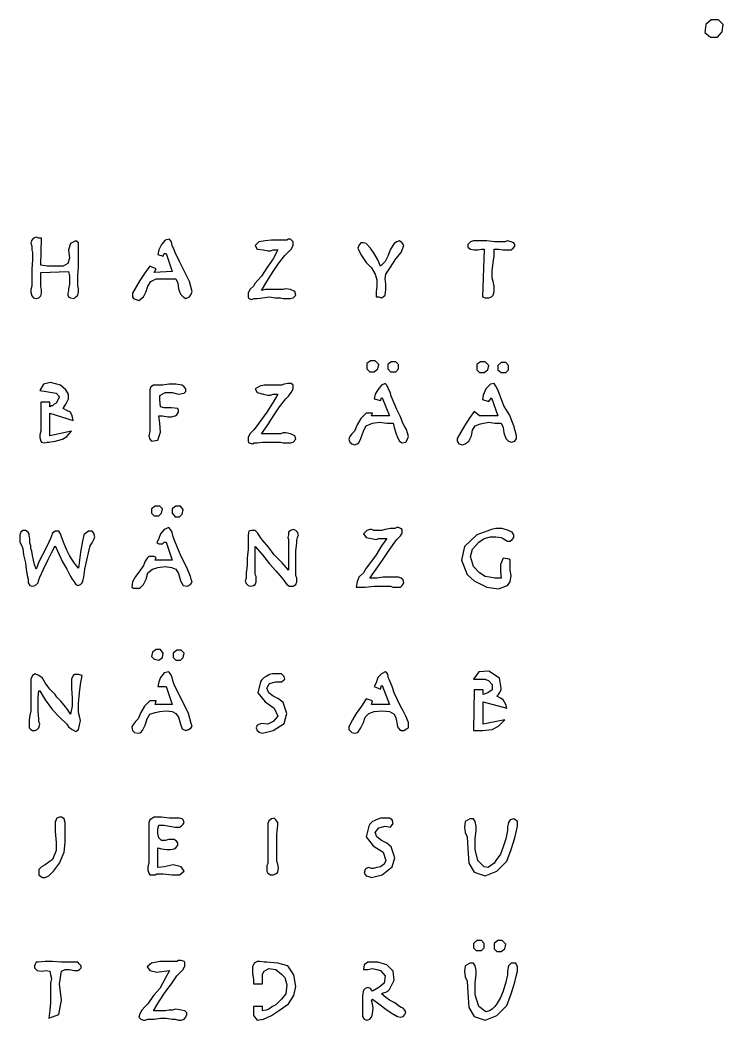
# Model space of a CAD drawing. Header units: inches. Extents: x 93 to 1800, y 90 to 2552.
# Drawn here: x 1020 to 1800, y 1443 to 2552 of the extents above; entities that cross this region are included whole.
import ezdxf

# ---------------------------------------------------------------- set-up
doc = ezdxf.new("R2010")
doc.units = ezdxf.units.IN
doc.header["$MEASUREMENT"] = 0

# ---------------------------------------------------------------- blocks, each defined once
blk = doc.blocks.new('At_sub_1')
for p, q in [((403, 2308), (402, 2305)), ((405, 2310), (403, 2308)), ((408, 2311), (405, 2310)), ((411, 2310), (408, 2311)), ((414, 2310), (411, 2310)), ((413, 2280), (414, 2310)), ((452, 2307), (446, 2304)), ((455, 2305), (452, 2307)), ((551, 2308), (547, 2303)), ((556, 2309), (551, 2308)), ((558, 2306), (556, 2309)), ((402, 2305), (403, 2301)), ((403, 2301), (403, 2297)), ((403, 2297), (404, 2294)), ((446, 2304), (444, 2297)), ((444, 2297), (445, 2288)), ((455, 2301), (455, 2305)), ((455, 2296), (455, 2301)), ((455, 2293), (455, 2296)), ((544, 2297), (543, 2292)), ((547, 2303), (544, 2297)), ((559, 2302), (558, 2306)), ((561, 2297), (559, 2302)), ((562, 2294), (561, 2297)), ((404, 2286), (403, 2276)), ((404, 2294), (404, 2286)), ((445, 2288), (443, 2282)), ((455, 2285), (455, 2293)), ((455, 2278), (455, 2285)), ((543, 2292), (549, 2290)), ((549, 2290), (550, 2293)), ((550, 2293), (552, 2293)), ((552, 2293), (559, 2273)), ((567, 2284), (562, 2294)), ((403, 2276), (403, 2269)), ((420, 2279), (413, 2280)), ((428, 2279), (420, 2279)), ((438, 2279), (428, 2279)), ((443, 2282), (438, 2279)), ((454, 2269), (455, 2278)), ((534, 2279), (529, 2272)), ((541, 2276), (534, 2279)), ((539, 2272), (541, 2276)), ((572, 2274), (567, 2284)), ((578, 2262), (572, 2274)), ((403, 2269), (403, 2261)), ((413, 2272), (444, 2273)), ((413, 2259), (413, 2272)), ((444, 2273), (445, 2268)), ((445, 2268), (445, 2263)), ((445, 2263), (445, 2259)), ((454, 2261), (454, 2269)), ((523, 2263), (519, 2256)), ((529, 2272), (523, 2263)), ((535, 2262), (541, 2265)), ((559, 2273), (539, 2272)), ((541, 2265), (550, 2265)), ((550, 2265), (557, 2265)), ((557, 2265), (563, 2265)), ((563, 2265), (565, 2260)), ((403, 2257), (402, 2253)), ((402, 2253), (402, 2250)), ((403, 2261), (403, 2257)), ((413, 2256), (413, 2259)), ((414, 2253), (413, 2256)), ((414, 2249), (414, 2253)), ((444, 2252), (443, 2249)), ((445, 2259), (444, 2254)), ((444, 2254), (444, 2252)), ((454, 2258), (454, 2261)), ((455, 2254), (454, 2258)), ((455, 2250), (455, 2254)), ((519, 2256), (515, 2249)), ((530, 2251), (532, 2257)), ((532, 2257), (535, 2262)), ((565, 2260), (566, 2254)), ((566, 2254), (568, 2248)), ((581, 2251), (578, 2262)), ((402, 2250), (403, 2246)), ((403, 2246), (405, 2244)), ((405, 2244), (408, 2243)), ((408, 2243), (411, 2244)), ((411, 2244), (413, 2246)), ((413, 2246), (414, 2249)), ((443, 2249), (443, 2247)), ((443, 2247), (444, 2245)), ((444, 2245), (446, 2244)), ((446, 2244), (450, 2243)), ((450, 2243), (452, 2245)), ((452, 2245), (454, 2247)), ((454, 2247), (455, 2250)), ((515, 2249), (515, 2245)), ((515, 2245), (516, 2243)), ((516, 2243), (519, 2242)), ((519, 2242), (522, 2241)), ((522, 2241), (527, 2245)), ((527, 2245), (530, 2251)), ((568, 2248), (571, 2245)), ((571, 2245), (574, 2243)), ((574, 2243), (578, 2245)), ((578, 2245), (580, 2248)), ((580, 2248), (581, 2251)), ((416, 2148), (412, 2141)), ((412, 2141), (419, 2140)), ((424, 2150), (416, 2148)), ((435, 2147), (424, 2150)), ((441, 2142), (435, 2147)), ((444, 2137), (441, 2142)), ((535, 2145), (534, 2142)), ((534, 2142), (534, 2139)), ((538, 2147), (535, 2145)), ((541, 2147), (538, 2147)), ((548, 2147), (541, 2147)), ((555, 2148), (548, 2147)), ((563, 2148), (555, 2148)), ((570, 2147), (563, 2148)), ((572, 2145), (570, 2147)), ((574, 2143), (572, 2145)), ((574, 2140), (574, 2143)), ((419, 2140), (430, 2138)), ((430, 2138), (434, 2134)), ((434, 2134), (430, 2127)), ((441, 2126), (444, 2132)), ((444, 2132), (444, 2137)), ((534, 2139), (534, 2129)), ((545, 2135), (546, 2136)), ((545, 2134), (545, 2135)), ((545, 2132), (545, 2134)), ((545, 2131), (545, 2132)), ((546, 2123), (545, 2131)), ((546, 2136), (551, 2139)), ((551, 2139), (559, 2139)), ((559, 2139), (566, 2137)), ((566, 2137), (572, 2138)), ((572, 2138), (574, 2140)), ((423, 2128), (413, 2128)), ((413, 2128), (413, 2121)), ((413, 2121), (413, 2113)), ((423, 2123), (423, 2128)), ((425, 2124), (423, 2123)), ((426, 2124), (425, 2124)), ((428, 2126), (426, 2124)), ((430, 2127), (428, 2126)), ((438, 2121), (441, 2126)), ((442, 2119), (438, 2121)), ((446, 2117), (442, 2119)), ((534, 2129), (534, 2118)), ((550, 2122), (546, 2123)), ((558, 2122), (550, 2122)), ((565, 2121), (558, 2122)), ((566, 2119), (565, 2121)), ((566, 2117), (566, 2119)), ((413, 2113), (413, 2106)), ((423, 2091), (423, 2116)), ((423, 2116), (449, 2108)), ((448, 2113), (446, 2117)), ((449, 2108), (448, 2113)), ((534, 2118), (534, 2109)), ((534, 2109), (534, 2100)), ((544, 2113), (548, 2113)), ((545, 2105), (544, 2113)), ((548, 2113), (554, 2112)), ((554, 2112), (558, 2112)), ((558, 2112), (562, 2113)), ((562, 2113), (564, 2114)), ((564, 2114), (566, 2117)), ((413, 2106), (413, 2099)), ((413, 2099), (413, 2096)), ((534, 2100), (534, 2096)), ((546, 2095), (545, 2105)), ((413, 2096), (412, 2092)), ((412, 2092), (412, 2089)), ((412, 2089), (413, 2085)), ((413, 2085), (414, 2084)), ((422, 2084), (429, 2085)), ((447, 2096), (423, 2091)), ((429, 2085), (437, 2087)), ((437, 2087), (442, 2090)), ((442, 2090), (447, 2096)), ((534, 2096), (533, 2091)), ((533, 2091), (534, 2087)), ((534, 2087), (536, 2085)), ((536, 2085), (543, 2086)), ((543, 2086), (546, 2095)), ((414, 2084), (417, 2083)), ((417, 2083), (420, 2084)), ((420, 2084), (422, 2084)), ((540, 2013), (536, 2010)), ((536, 2010), (536, 2005)), ((545, 2013), (540, 2013)), ((548, 2010), (545, 2013)), ((547, 2005), (548, 2010)), ((563, 2013), (559, 2010)), ((559, 2010), (559, 2005)), ((568, 2013), (563, 2013)), ((571, 2009), (568, 2013)), ((570, 2004), (571, 2009)), ((536, 2005), (539, 2002)), ((539, 2002), (544, 2002)), ((544, 2002), (547, 2005)), ((559, 2005), (562, 2001)), ((562, 2001), (567, 2001)), ((567, 2001), (570, 2004)), ((393, 1986), (391, 1984)), ((396, 1986), (393, 1986)), ((399, 1984), (396, 1986)), ((550, 1987), (546, 1982)), ((555, 1989), (550, 1987)), ((557, 1987), (555, 1989)), ((559, 1984), (557, 1987)), ((391, 1984), (390, 1981)), ((390, 1981), (390, 1977)), ((390, 1977), (390, 1973)), ((400, 1982), (399, 1984)), ((400, 1980), (400, 1982)), ((401, 1977), (400, 1980)), ((401, 1975), (401, 1977)), ((401, 1972), (401, 1975)), ((424, 1977), (420, 1969)), ((425, 1980), (424, 1977)), ((426, 1983), (425, 1980)), ((429, 1985), (426, 1983)), ((433, 1985), (429, 1985)), ((435, 1982), (433, 1985)), ((436, 1979), (435, 1982)), ((438, 1974), (436, 1979)), ((461, 1981), (459, 1972)), ((463, 1983), (461, 1981)), ((466, 1985), (463, 1983)), ((470, 1985), (466, 1985)), ((472, 1983), (470, 1985)), ((470, 1972), (472, 1976)), ((473, 1979), (472, 1983)), ((472, 1976), (473, 1979)), ((544, 1977), (542, 1972)), ((546, 1982), (544, 1977)), ((560, 1979), (559, 1984)), ((561, 1976), (560, 1979)), ((565, 1966), (561, 1976)), ((390, 1973), (392, 1969)), ((392, 1969), (393, 1966)), ((393, 1966), (394, 1959)), ((402, 1969), (401, 1972)), ((402, 1966), (402, 1969)), ((403, 1963), (402, 1966)), ((404, 1958), (403, 1963)), ((420, 1969), (415, 1959)), ((425, 1961), (429, 1969)), ((429, 1969), (433, 1960)), ((439, 1971), (438, 1974)), ((442, 1964), (439, 1971)), ((445, 1958), (442, 1964)), ((459, 1972), (457, 1962)), ((466, 1961), (468, 1969)), ((468, 1969), (470, 1972)), ((542, 1972), (544, 1971)), ((544, 1971), (547, 1971)), ((547, 1971), (548, 1971)), ((548, 1971), (550, 1973)), ((550, 1973), (552, 1973)), ((552, 1973), (559, 1953)), ((569, 1957), (565, 1966)), ((394, 1959), (396, 1950)), ((405, 1953), (404, 1958)), ((406, 1948), (405, 1953)), ((415, 1959), (411, 1951)), ((416, 1943), (421, 1953)), ((421, 1953), (425, 1961)), ((433, 1960), (437, 1951)), ((450, 1950), (445, 1958)), ((456, 1953), (455, 1944)), ((457, 1962), (456, 1953)), ((462, 1943), (464, 1953)), ((464, 1953), (466, 1961)), ((529, 1952), (528, 1950)), ((531, 1955), (529, 1952)), ((533, 1957), (531, 1955)), ((535, 1957), (533, 1957)), ((537, 1957), (535, 1957)), ((539, 1957), (537, 1957)), ((541, 1956), (539, 1957)), ((540, 1953), (541, 1956)), ((559, 1953), (540, 1953)), ((575, 1945), (569, 1957)), ((396, 1950), (397, 1943)), ((397, 1943), (398, 1936)), ((408, 1943), (406, 1948)), ((411, 1951), (408, 1943)), ((412, 1934), (416, 1943)), ((437, 1951), (442, 1943)), ((442, 1943), (446, 1935)), ((455, 1944), (450, 1950)), ((461, 1934), (462, 1943)), ((523, 1941), (518, 1935)), ((527, 1947), (523, 1941)), ((528, 1950), (527, 1947)), ((532, 1939), (537, 1943)), ((537, 1943), (543, 1945)), ((543, 1945), (551, 1946)), ((551, 1946), (558, 1945)), ((558, 1945), (563, 1943)), ((563, 1943), (566, 1938)), ((579, 1935), (575, 1945)), ((398, 1936), (399, 1932)), ((399, 1932), (399, 1928)), ((410, 1928), (411, 1931)), ((411, 1931), (412, 1934)), ((446, 1935), (448, 1932)), ((448, 1932), (450, 1929)), ((459, 1928), (460, 1931)), ((460, 1931), (461, 1934)), ((518, 1935), (515, 1929)), ((527, 1926), (530, 1932)), ((530, 1932), (532, 1939)), ((566, 1938), (568, 1930)), ((568, 1930), (571, 1925)), ((580, 1932), (579, 1935)), ((581, 1929), (580, 1932)), ((399, 1928), (401, 1925)), ((401, 1925), (404, 1924)), ((404, 1924), (407, 1925)), ((407, 1925), (410, 1928)), ((450, 1929), (452, 1926)), ((452, 1926), (454, 1925)), ((454, 1925), (457, 1926)), ((457, 1926), (459, 1928)), ((515, 1929), (514, 1923)), ((514, 1923), (516, 1922)), ((516, 1922), (519, 1922)), ((519, 1922), (521, 1922)), ((521, 1922), (523, 1922)), ((523, 1922), (527, 1926)), ((571, 1925), (576, 1924)), ((576, 1924), (579, 1926)), ((579, 1926), (581, 1929)), ((541, 1854), (537, 1851)), ((546, 1854), (541, 1854)), ((549, 1850), (546, 1854)), ((564, 1853), (560, 1850)), ((569, 1853), (564, 1853)), ((572, 1850), (569, 1853)), ((537, 1851), (536, 1846)), ((536, 1846), (539, 1843)), ((539, 1843), (544, 1842)), ((544, 1842), (548, 1845)), ((548, 1845), (549, 1850)), ((560, 1850), (560, 1845)), ((560, 1845), (563, 1842)), ((563, 1842), (568, 1842)), ((568, 1842), (571, 1845)), ((571, 1845), (572, 1850)), ((404, 1825), (402, 1821)), ((402, 1821), (402, 1817)), ((407, 1827), (404, 1825)), ((411, 1825), (407, 1827)), ((415, 1822), (411, 1825)), ((418, 1817), (415, 1822)), ((449, 1825), (447, 1821)), ((447, 1821), (447, 1811)), ((451, 1826), (449, 1825)), ((455, 1826), (451, 1826)), ((459, 1825), (455, 1826)), ((457, 1815), (459, 1825)), ((546, 1823), (544, 1818)), ((550, 1828), (546, 1823)), ((555, 1829), (550, 1828)), ((557, 1827), (555, 1829)), ((559, 1823), (557, 1827)), ((560, 1818), (559, 1823)), ((402, 1817), (402, 1814)), ((402, 1814), (402, 1807)), ((410, 1801), (411, 1808)), ((411, 1808), (412, 1808)), ((412, 1808), (418, 1798)), ((421, 1813), (418, 1817)), ((423, 1810), (421, 1813)), ((426, 1807), (423, 1810)), ((447, 1811), (448, 1800)), ((456, 1806), (457, 1815)), ((544, 1818), (543, 1813)), ((543, 1813), (552, 1813)), ((552, 1813), (559, 1793)), ((561, 1815), (560, 1818)), ((566, 1805), (561, 1815)), ((402, 1807), (402, 1799)), ((402, 1799), (402, 1793)), ((410, 1793), (410, 1801)), ((418, 1798), (426, 1787)), ((429, 1804), (426, 1807)), ((431, 1801), (429, 1804)), ((435, 1797), (431, 1801)), ((439, 1792), (435, 1797)), ((448, 1800), (448, 1791)), ((455, 1794), (456, 1806)), ((534, 1797), (528, 1791)), ((541, 1797), (534, 1797)), ((540, 1793), (541, 1797)), ((571, 1795), (566, 1805)), ((402, 1786), (401, 1781)), ((402, 1793), (402, 1786)), ((410, 1785), (410, 1793)), ((426, 1787), (434, 1779)), ((443, 1787), (439, 1792)), ((446, 1782), (443, 1787)), ((448, 1791), (446, 1782)), ((455, 1784), (455, 1794)), ((528, 1791), (524, 1784)), ((559, 1793), (540, 1793)), ((545, 1785), (552, 1786)), ((552, 1786), (559, 1785)), ((577, 1783), (571, 1795)), ((401, 1781), (400, 1776)), ((400, 1776), (400, 1771)), ((411, 1777), (410, 1785)), ((411, 1774), (411, 1777)), ((434, 1779), (442, 1771)), ((456, 1780), (455, 1784)), ((457, 1775), (456, 1780)), ((456, 1770), (457, 1775)), ((521, 1777), (518, 1774)), ((524, 1784), (521, 1777)), ((529, 1770), (531, 1777)), ((531, 1777), (534, 1782)), ((534, 1782), (540, 1784)), ((540, 1784), (545, 1785)), ((559, 1785), (563, 1783)), ((563, 1783), (566, 1779)), ((566, 1779), (568, 1771)), ((580, 1772), (577, 1783)), ((400, 1771), (400, 1767)), ((400, 1767), (402, 1765)), ((402, 1765), (404, 1764)), ((404, 1764), (407, 1764)), ((407, 1764), (409, 1765)), ((409, 1765), (411, 1767)), ((412, 1771), (411, 1774)), ((411, 1767), (412, 1771)), ((442, 1771), (444, 1768)), ((444, 1768), (448, 1765)), ((448, 1765), (452, 1763)), ((452, 1763), (455, 1765)), ((455, 1765), (456, 1770)), ((516, 1771), (514, 1768)), ((514, 1768), (515, 1764)), ((515, 1764), (517, 1762)), ((518, 1774), (516, 1771)), ((524, 1762), (526, 1764)), ((526, 1764), (529, 1770)), ((568, 1771), (570, 1766)), ((570, 1766), (574, 1764)), ((574, 1764), (577, 1765)), ((577, 1765), (580, 1767)), ((581, 1769), (580, 1772)), ((580, 1767), (581, 1769)), ((517, 1762), (521, 1761)), ((521, 1761), (524, 1762)), ((430, 1665), (429, 1663)), ((431, 1667), (430, 1665)), ((434, 1668), (431, 1667)), ((436, 1668), (434, 1668)), ((439, 1666), (436, 1668)), ((440, 1662), (439, 1666)), ((534, 1665), (533, 1662)), ((539, 1668), (534, 1665)), ((547, 1668), (539, 1668)), ((556, 1667), (547, 1668)), ((563, 1667), (556, 1667)), ((565, 1667), (563, 1667)), ((567, 1667), (565, 1667)), ((570, 1666), (567, 1667)), ((571, 1665), (570, 1666)), ((572, 1662), (571, 1665)), ((429, 1663), (429, 1652)), ((440, 1655), (440, 1662)), ((440, 1651), (440, 1655)), ((533, 1662), (533, 1658)), ((533, 1658), (533, 1655)), ((533, 1655), (533, 1652)), ((543, 1655), (544, 1659)), ((543, 1650), (543, 1655)), ((544, 1659), (550, 1659)), ((550, 1659), (556, 1658)), ((556, 1658), (562, 1657)), ((562, 1657), (567, 1657)), ((567, 1657), (569, 1658)), ((569, 1658), (571, 1660)), ((571, 1660), (572, 1662)), ((429, 1652), (430, 1640)), ((440, 1640), (440, 1651)), ((533, 1652), (533, 1644)), ((533, 1644), (533, 1635)), ((544, 1645), (543, 1650)), ((547, 1642), (544, 1645)), ((551, 1642), (547, 1642)), ((555, 1643), (551, 1642)), ((561, 1643), (555, 1643)), ((564, 1641), (561, 1643)), ((430, 1631), (426, 1621)), ((430, 1640), (430, 1631)), ((439, 1629), (440, 1640)), ((533, 1635), (533, 1628)), ((543, 1612), (543, 1634)), ((543, 1634), (547, 1633)), ((547, 1633), (553, 1632)), ((553, 1632), (557, 1632)), ((557, 1632), (561, 1633)), ((561, 1633), (563, 1634)), ((563, 1634), (565, 1637)), ((565, 1639), (564, 1641)), ((565, 1637), (565, 1639)), ((426, 1621), (422, 1618)), ((434, 1617), (439, 1629)), ((533, 1628), (533, 1620)), ((533, 1620), (533, 1617)), ((414, 1613), (411, 1610)), ((411, 1610), (411, 1607)), ((418, 1615), (414, 1613)), ((422, 1618), (418, 1615)), ((427, 1608), (434, 1617)), ((533, 1617), (532, 1613)), ((532, 1613), (532, 1609)), ((532, 1609), (533, 1606)), ((550, 1613), (543, 1612)), ((560, 1615), (550, 1613)), ((569, 1613), (560, 1615)), ((572, 1608), (569, 1613)), ((411, 1607), (411, 1604)), ((411, 1604), (413, 1602)), ((413, 1602), (415, 1601)), ((415, 1601), (418, 1601)), ((418, 1601), (422, 1603)), ((422, 1603), (425, 1606)), ((425, 1606), (427, 1608)), ((533, 1606), (534, 1604)), ((534, 1604), (537, 1604)), ((537, 1604), (540, 1604)), ((540, 1604), (542, 1605)), ((542, 1605), (549, 1605)), ((549, 1605), (559, 1604)), ((559, 1604), (567, 1604)), ((567, 1604), (572, 1608)), ((566, 1509), (564, 1508)), ((569, 1509), (566, 1509)), ((572, 1508), (569, 1509)), ((407, 1505), (406, 1503)), ((406, 1503), (406, 1501)), ((406, 1501), (409, 1498)), ((408, 1507), (407, 1505)), ((410, 1507), (408, 1507)), ((409, 1498), (414, 1497)), ((418, 1508), (410, 1507)), ((414, 1497), (419, 1498)), ((426, 1508), (418, 1508)), ((419, 1498), (423, 1497)), ((436, 1507), (426, 1508)), ((444, 1507), (436, 1507)), ((436, 1497), (440, 1499)), ((440, 1499), (445, 1499)), ((447, 1507), (444, 1507)), ((445, 1499), (450, 1498)), ((450, 1507), (447, 1507)), ((454, 1507), (450, 1507)), ((450, 1498), (454, 1498)), ((456, 1505), (454, 1507)), ((454, 1498), (456, 1499)), ((458, 1503), (456, 1505)), ((456, 1499), (458, 1501)), ((458, 1501), (458, 1503)), ((536, 1506), (531, 1502)), ((531, 1502), (534, 1498)), ((534, 1498), (542, 1496)), ((545, 1508), (536, 1506)), ((556, 1508), (545, 1508)), ((550, 1497), (556, 1498)), ((556, 1498), (551, 1489)), ((564, 1508), (556, 1508)), ((567, 1495), (571, 1499)), ((571, 1499), (573, 1503)), ((573, 1507), (572, 1508)), ((573, 1503), (573, 1507)), ((423, 1497), (424, 1493)), ((424, 1493), (425, 1489)), ((425, 1489), (424, 1484)), ((434, 1483), (436, 1497)), ((542, 1496), (550, 1497)), ((551, 1489), (545, 1478)), ((558, 1483), (564, 1492)), ((564, 1492), (567, 1495)), ((424, 1484), (424, 1481)), ((424, 1481), (424, 1472)), ((436, 1465), (434, 1483)), ((545, 1478), (538, 1470)), ((551, 1474), (558, 1483)), ((424, 1472), (424, 1462)), ((433, 1449), (436, 1465)), ((538, 1470), (532, 1461)), ((544, 1463), (551, 1474)), ((423, 1454), (422, 1445)), ((424, 1462), (423, 1454)), ((525, 1454), (523, 1450)), ((529, 1458), (525, 1454)), ((532, 1461), (529, 1458)), ((538, 1453), (544, 1463)), ((542, 1453), (538, 1453)), ((546, 1453), (542, 1453)), ((551, 1453), (546, 1453)), ((555, 1454), (551, 1453)), ((559, 1454), (555, 1454)), ((563, 1455), (559, 1454)), ((569, 1454), (563, 1455)), ((573, 1453), (569, 1454)), ((575, 1451), (573, 1453)), ((422, 1445), (433, 1449)), ((523, 1450), (522, 1446)), ((522, 1446), (524, 1444)), ((524, 1444), (527, 1443)), ((527, 1443), (529, 1443)), ((529, 1443), (532, 1444)), ((532, 1444), (539, 1444)), ((539, 1444), (546, 1445)), ((546, 1445), (552, 1445)), ((552, 1445), (559, 1444)), ((559, 1444), (562, 1444)), ((562, 1444), (566, 1443)), ((566, 1443), (569, 1443)), ((569, 1443), (572, 1444)), ((572, 1444), (574, 1446)), ((574, 1446), (575, 1449)), ((575, 1449), (575, 1451))]:
    blk.add_line(p, q)
blk = doc.blocks.new('At_sub_2')
for p, q in [((527, 2552), (521, 2547)), ((535, 2552), (527, 2552)), ((540, 2547), (535, 2552)), ((521, 2547), (520, 2538)), ((539, 2539), (540, 2547)), ((520, 2538), (526, 2533)), ((526, 2533), (534, 2533)), ((534, 2533), (539, 2539)), ((32, 2307), (25, 2306)), ((39, 2308), (32, 2307)), ((49, 2308), (39, 2308)), ((56, 2308), (49, 2308)), ((58, 2309), (56, 2308)), ((60, 2309), (58, 2309)), ((62, 2307), (60, 2309)), ((63, 2306), (62, 2307)), ((181, 2307), (178, 2306)), ((184, 2305), (181, 2307)), ((263, 2307), (260, 2306)), ((271, 2307), (263, 2307)), ((278, 2307), (271, 2307)), ((287, 2306), (278, 2307)), ((301, 2307), (298, 2306)), ((305, 2306), (301, 2307)), ((25, 2306), (21, 2302)), ((21, 2302), (23, 2298)), ((23, 2298), (30, 2297)), ((30, 2297), (35, 2296)), ((35, 2296), (38, 2296)), ((38, 2296), (41, 2297)), ((46, 2297), (41, 2287)), ((41, 2297), (43, 2297)), ((43, 2297), (46, 2297)), ((57, 2294), (61, 2298)), ((61, 2298), (63, 2302)), ((63, 2302), (63, 2306)), ((136, 2302), (135, 2299)), ((135, 2299), (138, 2292)), ((138, 2305), (136, 2302)), ((141, 2305), (138, 2305)), ((144, 2304), (141, 2305)), ((149, 2299), (144, 2304)), ((153, 2293), (149, 2299)), ((171, 2298), (168, 2290)), ((175, 2304), (171, 2298)), ((178, 2306), (175, 2304)), ((183, 2294), (186, 2302)), ((186, 2302), (184, 2305)), ((260, 2306), (257, 2303)), ((257, 2303), (257, 2300)), ((257, 2300), (260, 2298)), ((260, 2298), (264, 2297)), ((264, 2297), (268, 2297)), ((268, 2297), (272, 2298)), ((272, 2298), (275, 2298)), ((275, 2298), (273, 2245)), ((286, 2290), (286, 2298)), ((286, 2298), (291, 2298)), ((295, 2306), (287, 2306)), ((291, 2298), (296, 2297)), ((298, 2306), (295, 2306)), ((296, 2297), (301, 2297)), ((301, 2297), (305, 2297)), ((308, 2305), (305, 2306)), ((305, 2297), (307, 2299)), ((307, 2299), (309, 2301)), ((309, 2303), (308, 2305)), ((309, 2301), (309, 2303)), ((41, 2287), (34, 2277)), ((47, 2282), (54, 2291)), ((54, 2291), (57, 2294)), ((138, 2292), (144, 2283)), ((157, 2286), (153, 2293)), ((160, 2279), (157, 2286)), ((168, 2290), (165, 2284)), ((171, 2278), (177, 2287)), ((177, 2287), (183, 2294)), ((285, 2283), (286, 2290)), ((34, 2277), (28, 2268)), ((41, 2273), (47, 2282)), ((144, 2283), (150, 2277)), ((150, 2277), (154, 2270)), ((165, 2284), (160, 2279)), ((166, 2270), (171, 2278)), ((284, 2274), (285, 2283)), ((284, 2266), (284, 2274)), ((28, 2268), (21, 2260)), ((34, 2262), (41, 2273)), ((154, 2270), (156, 2264)), ((156, 2264), (156, 2257)), ((165, 2265), (166, 2270)), ((166, 2259), (165, 2265)), ((285, 2262), (284, 2266)), ((15, 2253), (13, 2249)), ((19, 2257), (15, 2253)), ((21, 2260), (19, 2257)), ((28, 2252), (34, 2262)), ((32, 2253), (28, 2252)), ((35, 2253), (32, 2253)), ((40, 2253), (35, 2253)), ((44, 2253), (40, 2253)), ((47, 2253), (44, 2253)), ((49, 2253), (47, 2253)), ((52, 2253), (49, 2253)), ((55, 2254), (52, 2253)), ((60, 2253), (55, 2254)), ((65, 2251), (60, 2253)), ((156, 2257), (155, 2251)), ((165, 2247), (166, 2253)), ((166, 2253), (166, 2259)), ((286, 2257), (285, 2262)), ((286, 2251), (286, 2257)), ((13, 2249), (13, 2245)), ((13, 2245), (14, 2243)), ((14, 2243), (17, 2242)), ((17, 2242), (20, 2243)), ((20, 2243), (23, 2243)), ((23, 2243), (29, 2244)), ((29, 2244), (37, 2245)), ((37, 2245), (43, 2244)), ((43, 2244), (49, 2244)), ((49, 2244), (52, 2243)), ((52, 2243), (56, 2243)), ((56, 2243), (60, 2243)), ((60, 2243), (63, 2244)), ((63, 2244), (66, 2247)), ((66, 2247), (65, 2251)), ((155, 2251), (155, 2245)), ((155, 2245), (158, 2245)), ((158, 2245), (161, 2244)), ((161, 2244), (163, 2245)), ((163, 2245), (165, 2247)), ((273, 2245), (276, 2244)), ((276, 2244), (280, 2244)), ((280, 2244), (283, 2245)), ((283, 2245), (285, 2247)), ((285, 2247), (286, 2251)), ((149, 2174), (145, 2171)), ((154, 2174), (149, 2174)), ((158, 2170), (154, 2174)), ((145, 2171), (145, 2165)), ((145, 2165), (148, 2162)), ((153, 2162), (157, 2165)), ((157, 2165), (158, 2170)), ((172, 2173), (168, 2170)), ((168, 2170), (168, 2165)), ((168, 2165), (171, 2162)), ((177, 2173), (172, 2173)), ((180, 2170), (177, 2173)), ((177, 2162), (180, 2165)), ((180, 2165), (180, 2170)), ((271, 2173), (267, 2170)), ((267, 2170), (267, 2164)), ((267, 2164), (270, 2161)), ((276, 2173), (271, 2173)), ((275, 2161), (279, 2164)), ((280, 2169), (276, 2173)), ((279, 2164), (280, 2169)), ((294, 2172), (290, 2169)), ((290, 2169), (290, 2164)), ((290, 2164), (294, 2161)), ((299, 2172), (294, 2172)), ((302, 2169), (299, 2172)), ((299, 2161), (302, 2164)), ((302, 2164), (302, 2169)), ((148, 2162), (153, 2162)), ((171, 2162), (177, 2162)), ((270, 2161), (275, 2161)), ((294, 2161), (299, 2161)), ((26, 2146), (21, 2143)), ((21, 2143), (23, 2139)), ((31, 2147), (26, 2146)), ((37, 2147), (31, 2147)), ((44, 2147), (37, 2147)), ((50, 2147), (44, 2147)), ((53, 2148), (50, 2147)), ((57, 2149), (53, 2148)), ((61, 2149), (57, 2149)), ((63, 2147), (61, 2149)), ((61, 2139), (63, 2143)), ((63, 2143), (63, 2147)), ((157, 2142), (154, 2137)), ((161, 2147), (157, 2142)), ((165, 2149), (161, 2147)), ((167, 2147), (165, 2149)), ((169, 2143), (167, 2147)), ((171, 2138), (169, 2143)), ((277, 2143), (274, 2136)), ((282, 2148), (277, 2143)), ((286, 2149), (282, 2148)), ((288, 2146), (286, 2149)), ((290, 2142), (288, 2146)), ((292, 2137), (290, 2142)), ((23, 2139), (30, 2137)), ((30, 2137), (35, 2136)), ((35, 2136), (38, 2136)), ((38, 2136), (41, 2137)), ((46, 2137), (41, 2128)), ((41, 2137), (43, 2137)), ((43, 2137), (46, 2137)), ((48, 2123), (55, 2132)), ((55, 2132), (58, 2135)), ((58, 2135), (61, 2139)), ((154, 2137), (153, 2132)), ((153, 2132), (160, 2130)), ((160, 2130), (161, 2133)), ((161, 2133), (162, 2133)), ((162, 2133), (170, 2113)), ((172, 2135), (171, 2138)), ((175, 2127), (172, 2135)), ((274, 2136), (273, 2131)), ((273, 2131), (280, 2129)), ((280, 2129), (283, 2133)), ((283, 2133), (290, 2113)), ((293, 2134), (292, 2137)), ((297, 2124), (293, 2134)), ((41, 2128), (34, 2117)), ((42, 2114), (48, 2123)), ((178, 2120), (175, 2127)), ((182, 2112), (178, 2120)), ((303, 2114), (297, 2124)), ((28, 2109), (22, 2101)), ((34, 2117), (28, 2109)), ((35, 2103), (42, 2114)), ((138, 2110), (134, 2103)), ((144, 2116), (138, 2110)), ((151, 2116), (144, 2116)), ((150, 2113), (151, 2116)), ((170, 2113), (150, 2113)), ((185, 2104), (182, 2112)), ((259, 2111), (253, 2102)), ((264, 2118), (259, 2111)), ((270, 2113), (264, 2118)), ((290, 2113), (270, 2113)), ((308, 2102), (303, 2114)), ((19, 2097), (15, 2093)), ((22, 2101), (19, 2097)), ((28, 2093), (35, 2103)), ((134, 2103), (131, 2096)), ((140, 2093), (142, 2098)), ((142, 2098), (144, 2102)), ((144, 2102), (151, 2105)), ((151, 2105), (159, 2106)), ((159, 2106), (167, 2105)), ((167, 2105), (174, 2105)), ((174, 2105), (175, 2100)), ((175, 2100), (177, 2094)), ((187, 2101), (185, 2104)), ((189, 2098), (187, 2101)), ((190, 2094), (189, 2098)), ((253, 2102), (249, 2095)), ((261, 2091), (262, 2097)), ((262, 2097), (265, 2102)), ((265, 2102), (271, 2104)), ((271, 2104), (280, 2106)), ((280, 2106), (287, 2105)), ((287, 2105), (294, 2105)), ((294, 2105), (296, 2100)), ((296, 2100), (297, 2094)), ((311, 2091), (308, 2102)), ((15, 2093), (13, 2089)), ((13, 2089), (13, 2085)), ((13, 2085), (14, 2083)), ((44, 2093), (28, 2093)), ((47, 2093), (44, 2093)), ((49, 2093), (47, 2093)), ((52, 2094), (49, 2093)), ((55, 2094), (52, 2094)), ((60, 2093), (55, 2094)), ((65, 2091), (60, 2093)), ((63, 2084), (66, 2087)), ((66, 2087), (65, 2091)), ((126, 2090), (125, 2087)), ((125, 2087), (126, 2084)), ((128, 2093), (126, 2090)), ((131, 2096), (128, 2093)), ((136, 2083), (138, 2088)), ((138, 2088), (140, 2093)), ((177, 2094), (179, 2089)), ((179, 2089), (181, 2085)), ((181, 2085), (184, 2083)), ((188, 2084), (190, 2087)), ((191, 2090), (190, 2094)), ((190, 2087), (191, 2090)), ((249, 2095), (245, 2088)), ((245, 2088), (245, 2085)), ((245, 2085), (247, 2082)), ((254, 2082), (258, 2085)), ((258, 2085), (261, 2091)), ((297, 2094), (299, 2088)), ((299, 2088), (302, 2085)), ((302, 2085), (305, 2084)), ((305, 2084), (309, 2085)), ((309, 2085), (311, 2088)), ((311, 2088), (311, 2091)), ((14, 2083), (18, 2082)), ((18, 2082), (20, 2083)), ((20, 2083), (23, 2083)), ((23, 2083), (29, 2084)), ((29, 2084), (37, 2084)), ((37, 2084), (43, 2084)), ((43, 2084), (49, 2084)), ((49, 2084), (52, 2083)), ((52, 2083), (56, 2083)), ((56, 2083), (60, 2083)), ((60, 2083), (63, 2084)), ((126, 2084), (128, 2082)), ((128, 2082), (131, 2081)), ((131, 2081), (134, 2082)), ((134, 2082), (136, 2083)), ((184, 2083), (188, 2084)), ((247, 2082), (251, 2081)), ((251, 2081), (254, 2082)), ((17, 1986), (14, 1985)), ((21, 1986), (17, 1986)), ((24, 1983), (21, 1986)), ((60, 1986), (58, 1984)), ((63, 1987), (60, 1986)), ((66, 1986), (63, 1987)), ((68, 1984), (66, 1986)), ((145, 1986), (141, 1982)), ((148, 1987), (145, 1986)), ((150, 1987), (148, 1987)), ((153, 1986), (150, 1987)), ((156, 1986), (153, 1986)), ((161, 1986), (156, 1986)), ((165, 1987), (161, 1986)), ((171, 1988), (165, 1987)), ((176, 1988), (171, 1988)), ((178, 1989), (176, 1988)), ((180, 1989), (178, 1989)), ((182, 1988), (180, 1989)), ((184, 1987), (182, 1988)), ((184, 1983), (184, 1987)), ((283, 1987), (267, 1981)), ((288, 1988), (283, 1987)), ((295, 1988), (288, 1988)), ((302, 1986), (295, 1988)), ((306, 1984), (302, 1986)), ((14, 1985), (13, 1981)), ((13, 1981), (13, 1977)), ((13, 1977), (13, 1974)), ((27, 1978), (24, 1983)), ((29, 1975), (27, 1978)), ((36, 1967), (29, 1975)), ((58, 1981), (57, 1978)), ((57, 1978), (58, 1976)), ((58, 1984), (58, 1981)), ((58, 1976), (58, 1973)), ((67, 1975), (68, 1978)), ((67, 1972), (67, 1975)), ((69, 1981), (68, 1984)), ((68, 1978), (69, 1981)), ((141, 1982), (144, 1978)), ((144, 1978), (150, 1977)), ((150, 1977), (155, 1976)), ((155, 1976), (158, 1977)), ((158, 1977), (162, 1977)), ((167, 1977), (161, 1969)), ((162, 1977), (164, 1977)), ((164, 1977), (167, 1977)), ((176, 1973), (178, 1976)), ((178, 1976), (182, 1980)), ((182, 1980), (184, 1983)), ((267, 1981), (253, 1968)), ((269, 1973), (275, 1977)), ((275, 1977), (282, 1979)), ((282, 1979), (288, 1979)), ((288, 1979), (294, 1978)), ((294, 1978), (296, 1977)), ((296, 1977), (299, 1975)), ((299, 1975), (301, 1974)), ((304, 1974), (306, 1976)), ((308, 1981), (306, 1984)), ((306, 1976), (308, 1978)), ((308, 1978), (308, 1981)), ((13, 1965), (12, 1955)), ((13, 1974), (13, 1965)), ((21, 1968), (29, 1959)), ((21, 1963), (21, 1968)), ((21, 1959), (21, 1963)), ((42, 1959), (36, 1967)), ((58, 1973), (58, 1970)), ((58, 1970), (58, 1967)), ((58, 1967), (58, 1964)), ((58, 1964), (58, 1961)), ((66, 1963), (67, 1972)), ((66, 1955), (66, 1963)), ((161, 1969), (155, 1959)), ((163, 1954), (169, 1963)), ((169, 1963), (176, 1973)), ((253, 1968), (250, 1953)), ((260, 1957), (262, 1965)), ((262, 1965), (269, 1973)), ((301, 1974), (304, 1974)), ((12, 1955), (12, 1947)), ((21, 1954), (21, 1959)), ((21, 1949), (21, 1954)), ((29, 1959), (37, 1949)), ((51, 1950), (42, 1959)), ((58, 1961), (58, 1942)), ((66, 1945), (66, 1955)), ((150, 1952), (144, 1944)), ((155, 1959), (150, 1952)), ((155, 1943), (163, 1954)), ((250, 1953), (256, 1937)), ((263, 1946), (260, 1957)), ((296, 1955), (293, 1948)), ((303, 1954), (296, 1955)), ((304, 1953), (303, 1954)), ((304, 1951), (304, 1953)), ((12, 1947), (11, 1939)), ((21, 1946), (21, 1949)), ((21, 1943), (21, 1946)), ((21, 1940), (21, 1943)), ((37, 1949), (44, 1941)), ((44, 1941), (51, 1933)), ((58, 1942), (51, 1950)), ((66, 1936), (66, 1945)), ((144, 1944), (141, 1939)), ((148, 1933), (155, 1943)), ((270, 1939), (263, 1946)), ((293, 1948), (293, 1940)), ((304, 1949), (304, 1951)), ((304, 1947), (304, 1949)), ((304, 1942), (304, 1947)), ((305, 1936), (304, 1942)), ((11, 1933), (10, 1930)), ((10, 1930), (11, 1927)), ((11, 1939), (11, 1936)), ((11, 1936), (11, 1933)), ((21, 1937), (21, 1940)), ((22, 1935), (21, 1937)), ((22, 1932), (22, 1935)), ((22, 1929), (22, 1932)), ((51, 1933), (53, 1930)), ((53, 1930), (56, 1926)), ((67, 1933), (66, 1936)), ((67, 1929), (67, 1933)), ((136, 1934), (134, 1929)), ((141, 1939), (136, 1934)), ((156, 1933), (148, 1933)), ((163, 1934), (156, 1933)), ((172, 1934), (163, 1934)), ((180, 1934), (172, 1934)), ((183, 1933), (180, 1934)), ((185, 1931), (183, 1933)), ((186, 1928), (185, 1931)), ((256, 1937), (264, 1930)), ((264, 1930), (278, 1923)), ((276, 1935), (270, 1939)), ((281, 1934), (276, 1935)), ((287, 1933), (281, 1934)), ((294, 1933), (287, 1933)), ((293, 1940), (294, 1933)), ((304, 1929), (305, 1936)), ((11, 1927), (13, 1925)), ((13, 1925), (16, 1924)), ((16, 1924), (19, 1925)), ((19, 1925), (21, 1926)), ((21, 1926), (22, 1929)), ((56, 1926), (59, 1924)), ((59, 1924), (63, 1924)), ((63, 1924), (66, 1926)), ((66, 1926), (67, 1929)), ((134, 1929), (133, 1923)), ((133, 1923), (143, 1923)), ((143, 1923), (153, 1924)), ((153, 1924), (162, 1924)), ((162, 1924), (171, 1924)), ((171, 1924), (174, 1923)), ((174, 1923), (178, 1923)), ((178, 1923), (182, 1923)), ((182, 1923), (184, 1925)), ((184, 1925), (186, 1928)), ((278, 1923), (291, 1921)), ((291, 1921), (301, 1925)), ((301, 1925), (304, 1929)), ((280, 1830), (269, 1829)), ((292, 1822), (280, 1830)), ((28, 1820), (27, 1818)), ((29, 1821), (28, 1820)), ((31, 1823), (29, 1821)), ((33, 1824), (31, 1823)), ((35, 1825), (33, 1824)), ((37, 1826), (35, 1825)), ((40, 1827), (37, 1826)), ((43, 1827), (40, 1827)), ((46, 1827), (43, 1827)), ((50, 1827), (46, 1827)), ((53, 1824), (50, 1827)), ((50, 1818), (54, 1821)), ((54, 1821), (53, 1824)), ((157, 1823), (155, 1817)), ((161, 1827), (157, 1823)), ((165, 1829), (161, 1827)), ((167, 1828), (165, 1829)), ((168, 1826), (167, 1828)), ((169, 1822), (168, 1826)), ((170, 1820), (169, 1822)), ((173, 1813), (170, 1820)), ((269, 1829), (263, 1821)), ((263, 1821), (267, 1821)), ((267, 1821), (272, 1821)), ((272, 1821), (276, 1821)), ((276, 1821), (280, 1819)), ((280, 1819), (284, 1815)), ((294, 1811), (292, 1822)), ((27, 1818), (24, 1806)), ((34, 1811), (37, 1816)), ((36, 1806), (34, 1811)), ((37, 1816), (44, 1818)), ((44, 1818), (50, 1818)), ((155, 1817), (153, 1813)), ((153, 1813), (160, 1810)), ((160, 1810), (161, 1814)), ((161, 1814), (162, 1814)), ((162, 1814), (170, 1793)), ((175, 1806), (173, 1813)), ((264, 1809), (263, 1764)), ((274, 1809), (264, 1809)), ((274, 1804), (274, 1809)), ((284, 1809), (279, 1806)), ((284, 1815), (284, 1809)), ((292, 1806), (294, 1809)), ((294, 1809), (294, 1811)), ((24, 1806), (32, 1796)), ((41, 1802), (36, 1806)), ((47, 1799), (41, 1802)), ((52, 1795), (47, 1799)), ((144, 1799), (139, 1791)), ((151, 1797), (144, 1799)), ((150, 1793), (151, 1797)), ((179, 1798), (175, 1806)), ((182, 1791), (179, 1798)), ((279, 1806), (274, 1804)), ((289, 1802), (291, 1804)), ((293, 1800), (289, 1802)), ((291, 1804), (292, 1806)), ((296, 1798), (293, 1800)), ((299, 1793), (296, 1798)), ((32, 1796), (42, 1789)), ((42, 1789), (46, 1780)), ((56, 1783), (52, 1795)), ((139, 1791), (133, 1783)), ((170, 1793), (150, 1793)), ((153, 1785), (162, 1786)), ((162, 1786), (170, 1785)), ((185, 1786), (182, 1791)), ((188, 1780), (185, 1786)), ((274, 1771), (274, 1796)), ((274, 1796), (300, 1789)), ((300, 1789), (299, 1793)), ((46, 1780), (41, 1774)), ((53, 1772), (56, 1783)), ((129, 1776), (125, 1768)), ((133, 1783), (129, 1776)), ((141, 1773), (143, 1779)), ((143, 1779), (147, 1783)), ((147, 1783), (153, 1785)), ((170, 1785), (175, 1782)), ((175, 1782), (177, 1778)), ((177, 1778), (178, 1773)), ((191, 1773), (188, 1780)), ((298, 1776), (274, 1771)), ((291, 1769), (298, 1776)), ((23, 1770), (22, 1767)), ((22, 1767), (23, 1764)), ((28, 1772), (23, 1770)), ((23, 1764), (26, 1762)), ((35, 1771), (28, 1772)), ((29, 1761), (41, 1764)), ((41, 1774), (35, 1771)), ((41, 1764), (53, 1772)), ((125, 1768), (125, 1765)), ((125, 1765), (128, 1762)), ((135, 1762), (138, 1767)), ((138, 1767), (141, 1773)), ((178, 1773), (179, 1768)), ((179, 1768), (181, 1765)), ((181, 1765), (183, 1764)), ((183, 1764), (186, 1764)), ((186, 1764), (189, 1766)), ((189, 1766), (191, 1767)), ((191, 1767), (191, 1773)), ((263, 1764), (273, 1764)), ((273, 1764), (284, 1765)), ((284, 1765), (291, 1769)), ((26, 1762), (29, 1761)), ((128, 1762), (131, 1761)), ((131, 1761), (135, 1762)), ((36, 1664), (35, 1661)), ((39, 1666), (36, 1664)), ((42, 1667), (39, 1666)), ((44, 1665), (42, 1667)), ((46, 1662), (44, 1665)), ((153, 1664), (151, 1663)), ((155, 1665), (153, 1664)), ((158, 1666), (155, 1665)), ((160, 1667), (158, 1666)), ((163, 1667), (160, 1667)), ((167, 1667), (163, 1667)), ((170, 1667), (167, 1667)), ((173, 1665), (170, 1667)), ((174, 1661), (173, 1665)), ((259, 1666), (254, 1663)), ((263, 1666), (259, 1666)), ((265, 1663), (263, 1666)), ((304, 1665), (302, 1662)), ((308, 1666), (304, 1665)), ((312, 1663), (308, 1666)), ((35, 1661), (35, 1657)), ((35, 1657), (35, 1654)), ((35, 1654), (35, 1646)), ((45, 1649), (46, 1659)), ((46, 1659), (46, 1662)), ((147, 1658), (144, 1646)), ((148, 1660), (147, 1658)), ((149, 1661), (148, 1660)), ((151, 1663), (149, 1661)), ((154, 1651), (158, 1656)), ((158, 1656), (165, 1658)), ((165, 1658), (171, 1657)), ((171, 1657), (174, 1661)), ((254, 1663), (253, 1657)), ((253, 1657), (254, 1651)), ((266, 1658), (265, 1663)), ((265, 1644), (266, 1653)), ((266, 1653), (266, 1658)), ((301, 1653), (299, 1644)), ((302, 1662), (301, 1657)), ((301, 1657), (301, 1653)), ((310, 1650), (312, 1658)), ((312, 1658), (312, 1663)), ((35, 1646), (35, 1636)), ((45, 1640), (45, 1649)), ((144, 1646), (152, 1636)), ((156, 1646), (154, 1651)), ((161, 1642), (156, 1646)), ((167, 1639), (161, 1642)), ((254, 1651), (256, 1646)), ((256, 1646), (257, 1633)), ((265, 1632), (265, 1644)), ((299, 1644), (296, 1635)), ((305, 1632), (309, 1645)), ((309, 1645), (310, 1650)), ((35, 1636), (35, 1628)), ((45, 1629), (45, 1640)), ((152, 1636), (163, 1629)), ((172, 1635), (167, 1639)), ((176, 1623), (172, 1635)), ((257, 1633), (258, 1617)), ((268, 1620), (265, 1632)), ((296, 1635), (293, 1627)), ((300, 1619), (305, 1632)), ((35, 1628), (35, 1620)), ((35, 1620), (35, 1617)), ((45, 1619), (45, 1629)), ((163, 1629), (166, 1620)), ((166, 1620), (164, 1616)), ((173, 1613), (176, 1623)), ((275, 1613), (268, 1620)), ((288, 1620), (286, 1617)), ((293, 1627), (288, 1620)), ((35, 1617), (34, 1614)), ((34, 1614), (34, 1611)), ((34, 1611), (34, 1608)), ((46, 1616), (45, 1619)), ((47, 1612), (46, 1616)), ((46, 1607), (47, 1612)), ((143, 1610), (142, 1606)), ((144, 1611), (143, 1610)), ((147, 1612), (144, 1611)), ((150, 1611), (147, 1612)), ((152, 1611), (150, 1611)), ((156, 1612), (152, 1611)), ((160, 1613), (156, 1612)), ((164, 1616), (160, 1613)), ((162, 1604), (173, 1613)), ((258, 1617), (264, 1607)), ((279, 1612), (275, 1613)), ((282, 1614), (279, 1612)), ((286, 1617), (282, 1614)), ((289, 1608), (300, 1619)), ((34, 1608), (35, 1606)), ((35, 1606), (38, 1604)), ((38, 1604), (41, 1604)), ((41, 1604), (44, 1605)), ((44, 1605), (46, 1607)), ((142, 1606), (144, 1603)), ((144, 1603), (147, 1602)), ((147, 1602), (150, 1601)), ((150, 1601), (162, 1604)), ((264, 1607), (276, 1603)), ((276, 1603), (289, 1608)), ((267, 1531), (263, 1528)), ((272, 1531), (267, 1531)), ((275, 1528), (272, 1531)), ((290, 1531), (286, 1528)), ((295, 1531), (290, 1531)), ((299, 1527), (295, 1531)), ((263, 1528), (263, 1523)), ((263, 1523), (266, 1520)), ((266, 1520), (272, 1520)), ((272, 1520), (275, 1523)), ((275, 1523), (275, 1528)), ((286, 1528), (286, 1522)), ((286, 1522), (289, 1519)), ((294, 1519), (298, 1522)), ((298, 1522), (299, 1527)), ((289, 1519), (294, 1519)), ((20, 1506), (18, 1502)), ((18, 1502), (18, 1495)), ((23, 1508), (20, 1506)), ((26, 1508), (23, 1508)), ((31, 1507), (26, 1508)), ((34, 1507), (31, 1507)), ((31, 1497), (36, 1500)), ((46, 1506), (34, 1507)), ((36, 1500), (44, 1499)), ((44, 1499), (50, 1494)), ((57, 1503), (46, 1506)), ((64, 1493), (57, 1503)), ((142, 1504), (141, 1499)), ((141, 1499), (146, 1499)), ((146, 1507), (142, 1504)), ((151, 1507), (146, 1507)), ((146, 1499), (151, 1500)), ((157, 1507), (151, 1507)), ((151, 1500), (156, 1499)), ((156, 1499), (160, 1498)), ((167, 1504), (157, 1507)), ((160, 1498), (165, 1492)), ((174, 1497), (167, 1504)), ((254, 1503), (253, 1497)), ((259, 1506), (254, 1503)), ((263, 1506), (259, 1506)), ((265, 1503), (263, 1506)), ((266, 1498), (265, 1503)), ((266, 1494), (266, 1498)), ((302, 1503), (301, 1497)), ((305, 1506), (302, 1503)), ((310, 1506), (305, 1506)), ((312, 1502), (310, 1506)), ((312, 1497), (312, 1502)), ((18, 1495), (19, 1488)), ((19, 1488), (19, 1483)), ((29, 1494), (31, 1497)), ((29, 1491), (29, 1494)), ((29, 1487), (29, 1491)), ((29, 1483), (29, 1487)), ((50, 1494), (54, 1490)), ((54, 1490), (56, 1482)), ((66, 1480), (64, 1493)), ((165, 1492), (164, 1484)), ((170, 1477), (175, 1487)), ((175, 1487), (174, 1497)), ((253, 1497), (254, 1491)), ((254, 1491), (256, 1486)), ((265, 1484), (266, 1494)), ((301, 1493), (299, 1485)), ((301, 1497), (301, 1493)), ((309, 1485), (310, 1490)), ((310, 1490), (312, 1497)), ((19, 1483), (29, 1483)), ((56, 1482), (55, 1472)), ((64, 1470), (66, 1480)), ((141, 1476), (140, 1470)), ((143, 1478), (141, 1476)), ((146, 1479), (143, 1478)), ((149, 1478), (146, 1479)), ((151, 1475), (149, 1478)), ((158, 1479), (151, 1475)), ((164, 1484), (158, 1479)), ((166, 1474), (168, 1475)), ((168, 1475), (170, 1477)), ((256, 1486), (257, 1473)), ((265, 1471), (265, 1484)), ((296, 1475), (293, 1468)), ((299, 1485), (296, 1475)), ((305, 1472), (309, 1485)), ((50, 1466), (44, 1460)), ((55, 1472), (50, 1466)), ((58, 1461), (64, 1470)), ((140, 1470), (140, 1461)), ((150, 1465), (151, 1466)), ((151, 1461), (150, 1465)), ((151, 1466), (158, 1461)), ((161, 1472), (163, 1473)), ((166, 1468), (161, 1472)), ((163, 1473), (166, 1474)), ((170, 1465), (166, 1468)), ((176, 1462), (170, 1465)), ((257, 1473), (258, 1457)), ((269, 1458), (265, 1471)), ((293, 1468), (289, 1461)), ((300, 1459), (305, 1472)), ((29, 1458), (19, 1458)), ((19, 1458), (19, 1448)), ((29, 1453), (29, 1458)), ((33, 1454), (29, 1453)), ((36, 1455), (33, 1454)), ((40, 1458), (36, 1455)), ((39, 1448), (48, 1454)), ((44, 1460), (40, 1458)), ((48, 1454), (58, 1461)), ((140, 1461), (140, 1453)), ((140, 1453), (140, 1447)), ((152, 1456), (151, 1461)), ((151, 1450), (152, 1456)), ((158, 1461), (166, 1455)), ((166, 1455), (172, 1451)), ((181, 1458), (176, 1462)), ((183, 1457), (181, 1458)), ((185, 1456), (183, 1457)), ((187, 1454), (185, 1456)), ((188, 1452), (187, 1454)), ((258, 1457), (264, 1447)), ((277, 1452), (269, 1458)), ((281, 1453), (277, 1452)), ((284, 1455), (281, 1453)), ((287, 1458), (284, 1455)), ((289, 1461), (287, 1458)), ((289, 1448), (300, 1459)), ((19, 1448), (23, 1443)), ((23, 1443), (30, 1444)), ((30, 1444), (39, 1448)), ((140, 1447), (142, 1444)), ((142, 1444), (145, 1443)), ((145, 1443), (148, 1444)), ((148, 1444), (150, 1446)), ((150, 1446), (151, 1450)), ((172, 1451), (179, 1447)), ((179, 1447), (182, 1446)), ((182, 1446), (185, 1447)), ((185, 1447), (187, 1449)), ((187, 1449), (188, 1452)), ((264, 1447), (276, 1443)), ((276, 1443), (289, 1448))]:
    blk.add_line(p, q)

msp = doc.modelspace()

# ---------------------------------------------------------------- block references
for name, p in [('At_sub_2', (1260, 0)), ('At_sub_1', (630, 0))]:
    msp.add_blockref(name, p)

doc.saveas('drawing.dxf')
